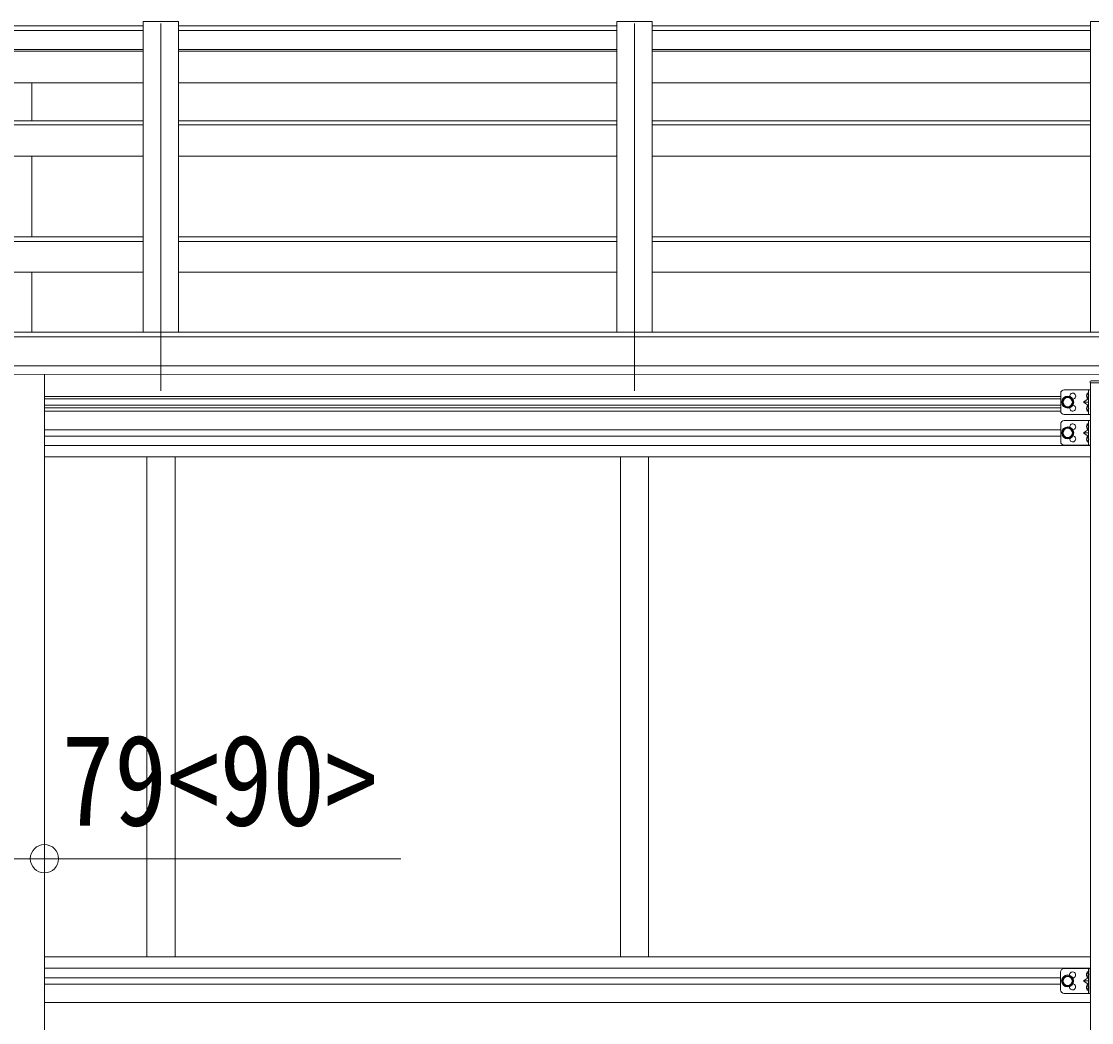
# Model space of a CAD drawing. Units: millimetres at full size, sheet at 1:40; details may follow other scales. Extents: x -11181 to 11305, y -7804 to 7716.
# Drawn here: x 412 to 1927, y 618 to 2033 of the extents above; entities that cross this region are included whole.
import ezdxf
from ezdxf.enums import TextEntityAlignment as Align

# ---------------------------------------------------------------- set-up
doc = ezdxf.new("R2010")
doc.units = ezdxf.units.MM
doc.header["$LTSCALE"] = 40
doc.header["$PDMODE"] = 32
doc.header["$PDSIZE"] = 40
for name, color, linetype, lineweight in [('0-1_本体', 4, 'Continuous', 9), ('0-2_部品', 7, 'Continuous', 9), ('0-8_PARTS2', 2, 'Continuous', 9), ('0-A_寸法', 6, 'Continuous', 9), ('1-1_GLASS', 4, 'Continuous', 9), ('1-2_GLASS_SEAL', 7, 'Continuous', 9), ('1-3_NOTPRINT', 4, 'Continuous', 9)]:
    doc.layers.add(name, color=color, linetype=linetype, lineweight=lineweight)
doc.styles.add('ＭＳ ゴシック', font='')
doc.styles.get('ＭＳ ゴシック').set_extended_font_data('MS Gothic')

msp = doc.modelspace()

# ---------------------------------------------------------------- linework, layer by layer
at = {"layer": '0-1_本体'}
for p, q in [((584.89, 2033.24), (584.89, 1593.95)), ((634.89, 2033.24), (584.89, 2033.24)), ((634.89, 2033.24), (634.89, 1593.95)), ((1254.89, 2033.24), (1254.89, 1593.95)), ((1304.89, 2033.24), (1254.89, 2033.24)), ((1304.89, 2033.24), (1304.89, 1593.95)), ((1924.89, 2033.24), (1924.89, 1593.95)), ((1974.89, 2033.24), (1924.89, 2033.24)), ((-35.11, 2020.24), (584.89, 2020.24)), ((634.89, 2020.24), (1254.89, 2020.24)), ((1304.89, 2020.24), (1924.89, 2020.24)), ((-35.11, 1993.53), (584.89, 1993.53)), ((-35.11, 1990.95), (584.89, 1990.95)), ((634.89, 1993.53), (1254.89, 1993.53)), ((634.89, 1990.95), (1254.89, 1990.95)), ((1304.89, 1993.53), (1924.89, 1993.53)), ((1304.89, 1990.95), (1924.89, 1990.95)), ((-35.11, 1946.21), (584.89, 1946.21)), ((427.39, 1892.48), (427.39, 1946.21)), ((634.89, 1946.21), (1254.89, 1946.21)), ((1304.89, 1946.21), (1924.89, 1946.21)), ((-35.11, 1892.48), (584.89, 1892.48)), ((-35.11, 1886.91), (584.89, 1886.91)), ((634.89, 1892.48), (1254.89, 1892.48)), ((634.89, 1886.91), (1254.89, 1886.91)), ((1304.89, 1892.48), (1924.89, 1892.48)), ((1304.89, 1886.91), (1924.89, 1886.91)), ((-35.11, 1842.91), (584.89, 1842.91)), ((427.39, 1728.83), (427.39, 1842.91)), ((634.89, 1842.91), (1254.89, 1842.91)), ((1304.89, 1842.91), (1924.89, 1842.91)), ((-35.11, 1728.83), (584.89, 1728.83)), ((634.89, 1728.83), (1254.89, 1728.83)), ((1304.89, 1728.83), (1924.89, 1728.83)), ((-35.11, 1722.03), (584.89, 1722.03)), ((634.89, 1722.03), (1254.89, 1722.03)), ((1304.89, 1722.03), (1924.89, 1722.03)), ((-35.11, 1678.48), (584.89, 1678.48)), ((427.39, 1593.95), (427.39, 1678.48)), ((634.89, 1678.48), (1254.89, 1678.48)), ((1304.89, 1678.48), (1924.89, 1678.48)), ((4599.89, 1593.95), (-700.11, 1593.95)), ((4623.39, 1587.24), (-723.61, 1587.24)), ((-723.61, 1546.02), (4623.39, 1546.02)), ((4623.39, 1534.17), (-723.61, 1534.25)), ((445.09, 1534.08), (445.09, -1321.99))]:
    msp.add_line(p, q, dxfattribs=at)
at = {"layer": '0-2_部品'}
for p, q in [((584.69, 2027.17), (-35.31, 2027.17)), ((1254.69, 2027.17), (634.69, 2027.17)), ((1924.69, 2027.17), (1304.69, 2027.17))]:
    msp.add_line(p, q, dxfattribs=at)
at = {"layer": '0-8_PARTS2'}
for p, q in [((609.89, 2030.11), (609.89, 1510.83)), ((1279.89, 2030.11), (1279.89, 1510.83))]:
    msp.add_line(p, q, dxfattribs=at)
at = {"layer": '0-A_寸法'}
for p, q in [((354.69, 849.29), (445.09, 849.29)), ((445.09, 849.29), (949.23, 849.29))]:
    msp.add_line(p, q, dxfattribs=at)
msp.add_point((445.09, 849.29), dxfattribs=at)
at = {"layer": '1-1_GLASS'}
for p, q in [((445.09, 1502.92), (1882.89, 1502.92)), ((445.09, 1499.42), (1882.89, 1499.42)), ((445.09, 1490.42), (1882.89, 1490.42)), ((445.09, 1486.92), (1882.89, 1486.92)), ((1882.89, 1481.92), (445.09, 1481.92)), ((445.09, 1455.92), (1882.89, 1455.92)), ((445.09, 1446.92), (1882.89, 1446.92)), ((445.09, 1433.42), (1924.89, 1433.42)), ((445.09, 1417.42), (1924.89, 1417.42)), ((589.89, 1417.42), (589.89, 1347.42)), ((589.89, 710.42), (589.89, 1417.42)), ((629.89, 1417.42), (629.89, 1347.42)), ((629.89, 710.42), (629.89, 1417.42)), ((1259.89, 1417.42), (1259.89, 1347.42)), ((1259.89, 1417.42), (1259.89, 710.42)), ((1299.89, 1417.42), (1299.89, 1347.42)), ((1299.89, 1417.42), (1299.89, 710.42)), ((445.09, 710.42), (1924.89, 710.42)), ((445.09, 694.42), (1924.89, 694.42)), ((445.09, 680.92), (1882.89, 680.92)), ((445.09, 671.92), (1882.89, 671.92)), ((445.09, 645.92), (1924.89, 645.92))]:
    msp.add_line(p, q, dxfattribs=at)
at = {"layer": '1-2_GLASS_SEAL'}
for p, q in [((1925.89, 1525.14), (1973.89, 1525.14)), ((1882.89, 1507.42), (1882.89, 1482.42)), ((1892.89, 1502.43), (1886.39, 1498.68)), ((1887.89, 1512.42), (1924.89, 1512.42)), ((1899.39, 1498.68), (1892.89, 1502.43)), ((1922.39, 1499.92), (1915.39, 1494.92)), ((1922.14, 1505.11), (1919.91, 1506.22)), ((1922.14, 1502.74), (1919.91, 1501.62)), ((1921.89, 1507.92), (1921.08, 1507.78)), ((1921.89, 1499.92), (1921.08, 1500.07)), ((1921.89, 1507.92), (1922.39, 1507.84)), ((1921.89, 1499.92), (1921.89, 1507.92)), ((1921.89, 1499.92), (1922.39, 1500.01)), ((1922.77, 1503.92), (1922.14, 1505.11)), ((1922.77, 1503.92), (1922.14, 1502.74)), ((1922.39, 1512.42), (1922.39, 1477.42)), ((1922.39, 1507.84), (1922.39, 1500.01)), ((1924.89, 1512.42), (1924.89, 1477.42)), ((1886.39, 1498.68), (1886.39, 1491.17)), ((1886.39, 1491.17), (1892.89, 1487.42)), ((1892.89, 1487.42), (1899.39, 1491.17)), ((1899.39, 1491.17), (1899.39, 1498.68)), ((1922.14, 1487.11), (1919.91, 1488.22)), ((1922.14, 1484.74), (1919.91, 1483.62)), ((1921.89, 1489.92), (1921.08, 1489.78)), ((1921.89, 1489.92), (1922.39, 1489.84)), ((1921.89, 1481.92), (1921.89, 1489.92)), ((1922.77, 1485.92), (1922.14, 1487.11)), ((1922.77, 1485.92), (1922.14, 1484.74)), ((1922.39, 1489.84), (1922.39, 1482.01)), ((1887.89, 1477.42), (1924.89, 1477.42)), ((1887.89, 1468.92), (1924.89, 1468.92)), ((1921.89, 1481.92), (1921.08, 1482.07)), ((1921.89, 1481.92), (1922.39, 1482.01)), ((1922.39, 1468.92), (1922.39, 1433.92)), ((1924.89, 1468.92), (1924.89, 1433.92)), ((1882.89, 1463.92), (1882.89, 1438.92)), ((1892.89, 1458.93), (1886.39, 1455.18)), ((1886.39, 1455.18), (1886.39, 1447.67)), ((1899.39, 1455.18), (1892.89, 1458.93)), ((1899.39, 1447.67), (1899.39, 1455.18)), ((1922.39, 1456.42), (1915.39, 1451.42)), ((1922.14, 1461.61), (1919.91, 1462.72)), ((1922.14, 1459.24), (1919.91, 1458.12)), ((1921.89, 1464.42), (1921.08, 1464.28)), ((1921.89, 1456.42), (1921.08, 1456.57)), ((1921.89, 1464.42), (1922.39, 1464.34)), ((1921.89, 1456.42), (1921.89, 1464.42)), ((1921.89, 1456.42), (1922.39, 1456.51)), ((1922.77, 1460.42), (1922.14, 1461.61)), ((1922.77, 1460.42), (1922.14, 1459.24)), ((1922.39, 1464.34), (1922.39, 1456.51)), ((1886.39, 1447.67), (1892.89, 1443.92)), ((1892.89, 1443.92), (1899.39, 1447.67)), ((1922.14, 1443.61), (1919.91, 1444.72)), ((1922.14, 1441.24), (1919.91, 1440.12)), ((1921.89, 1446.42), (1921.08, 1446.28)), ((1921.89, 1438.42), (1921.08, 1438.57)), ((1921.89, 1446.42), (1922.39, 1446.34)), ((1921.89, 1438.42), (1921.89, 1446.42)), ((1921.89, 1438.42), (1922.39, 1438.51)), ((1922.77, 1442.42), (1922.14, 1443.61)), ((1922.77, 1442.42), (1922.14, 1441.24)), ((1922.39, 1446.34), (1922.39, 1438.51)), ((1887.89, 1433.92), (1924.89, 1433.92)), ((1882.69, 688.92), (1882.69, 663.92)), ((1892.69, 683.93), (1886.19, 680.18)), ((1887.69, 693.92), (1924.69, 693.92)), ((1899.19, 680.18), (1892.69, 683.93)), ((1922.19, 681.42), (1915.19, 676.42)), ((1921.94, 686.61), (1919.71, 687.72)), ((1921.94, 684.24), (1919.71, 683.12)), ((1921.69, 689.42), (1920.88, 689.28)), ((1921.69, 681.42), (1920.88, 681.57)), ((1921.69, 689.42), (1922.19, 689.34)), ((1921.69, 681.42), (1921.69, 689.42)), ((1921.69, 681.42), (1922.19, 681.51)), ((1922.57, 685.42), (1921.94, 686.61)), ((1922.57, 685.42), (1921.94, 684.24)), ((1922.19, 693.92), (1922.19, 658.92)), ((1922.19, 689.34), (1922.19, 681.51)), ((1924.69, 693.92), (1924.69, 658.92)), ((1886.19, 680.18), (1886.19, 672.67)), ((1886.19, 672.67), (1892.69, 668.92)), ((1892.69, 668.92), (1899.19, 672.67)), ((1899.19, 672.67), (1899.19, 680.18)), ((1921.94, 668.61), (1919.71, 669.72)), ((1921.94, 666.24), (1919.71, 665.12)), ((1921.69, 671.42), (1920.88, 671.28)), ((1921.69, 671.42), (1922.19, 671.34)), ((1921.69, 663.42), (1921.69, 671.42)), ((1922.57, 667.42), (1921.94, 668.61)), ((1922.57, 667.42), (1921.94, 666.24)), ((1922.19, 671.34), (1922.19, 663.51)), ((1887.69, 658.92), (1924.69, 658.92)), ((1921.69, 663.42), (1920.88, 663.57)), ((1921.69, 663.42), (1922.19, 663.51))]:
    msp.add_line(p, q, dxfattribs=at)
for points in [[(1924.39, 1523.64), (1924.39, 1522.14), (1975.39, 1522.14)], [(1922.39, 1494.92), (1915.39, 1494.92), (1922.39, 1489.92)], [(1922.39, 1451.42), (1915.39, 1451.42), (1922.39, 1446.42)], [(1922.19, 676.42), (1915.19, 676.42), (1922.19, 671.42)]]:
    msp.add_lwpolyline(points, dxfattribs=at)
for centre, radius in [((1892.89, 1494.92), 8.5), ((1892.89, 1494.92), 7.5), ((1892.89, 1494.92), 6.5), ((1892.89, 1451.42), 8.5), ((1892.89, 1451.42), 7.5), ((1892.89, 1451.42), 6.5), ((1892.69, 676.42), 8.5), ((1892.69, 676.42), 7.5), ((1892.69, 676.42), 6.5)]:
    msp.add_circle(centre, radius, dxfattribs=at)
for centre, radius, start, end in [((1925.89, 1523.64), 1.5, 90, 180), ((1887.89, 1507.42), 5, 90, 180), ((1899.89, 1503.42), 4.25, 274.76077, 186.29431), ((1925.99, 1503.92), 6.5, 147.94412, 212.05588), ((1921.24, 1506.9), 0.9, 100, 147.94412), ((1921.24, 1500.95), 0.9, 212.05588, 260), ((1899.89, 1486.42), 4.25, 173.70569, 85.23923), ((1925.99, 1485.92), 6.5, 147.94412, 212.05588), ((1921.24, 1488.9), 0.9, 100, 147.94412), ((1887.89, 1482.42), 5, 180, 270), ((1887.89, 1463.92), 5, 90, 180), ((1921.24, 1482.95), 0.9, 212.05588, 260), ((1899.89, 1459.92), 4.25, 274.76077, 186.29431), ((1925.99, 1460.42), 6.5, 147.94412, 212.05588), ((1921.24, 1463.4), 0.9, 100, 147.94412), ((1921.24, 1457.45), 0.9, 212.05588, 260), ((1887.89, 1438.92), 5, 180, 270), ((1899.89, 1442.92), 4.25, 173.70569, 85.23923), ((1925.99, 1442.42), 6.5, 147.94412, 212.05588), ((1921.24, 1445.4), 0.9, 100, 147.94412), ((1921.24, 1439.45), 0.9, 212.05588, 260), ((1887.69, 688.92), 5, 90, 180), ((1899.69, 684.92), 4.25, 274.76077, 186.29431), ((1925.79, 685.42), 6.5, 147.94412, 212.05588), ((1921.04, 688.4), 0.9, 100, 147.94412), ((1921.04, 682.45), 0.9, 212.05588, 260), ((1899.69, 667.92), 4.25, 173.70569, 85.23923), ((1925.79, 667.42), 6.5, 147.94412, 212.05588), ((1921.04, 670.4), 0.9, 100, 147.94412), ((1887.69, 663.92), 5, 180, 270), ((1921.04, 664.45), 0.9, 212.05588, 260)]:
    msp.add_arc(centre, radius, start, end, dxfattribs=at)
at = {"layer": '1-3_NOTPRINT'}
msp.add_line((1924.89, 1522.14), (1924.89, -1021.97), dxfattribs=at)

# ---------------------------------------------------------------- texts
at = {"layer": '0-A_寸法', "color": 7, "style": 'ＭＳ ゴシック', "width": 0.85}
msp.add_text('79<90>', height=129, dxfattribs=at).set_placement((469.09, 857.29), align=Align.BOTTOM_LEFT)

doc.saveas('drawing.dxf')
